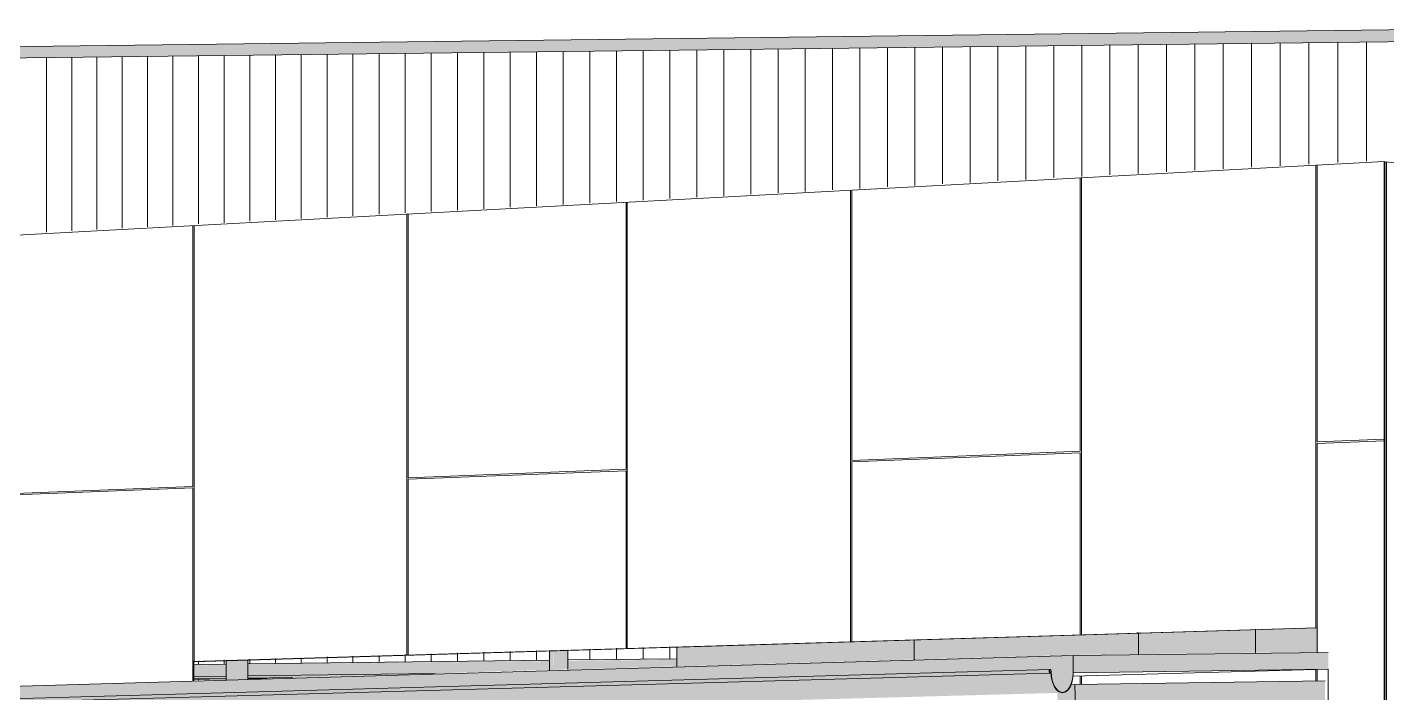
# Model space of a CAD drawing. Header units: inches. Extents: x 31156 to 31160, y -65 to 66.
# Drawn here: x 31156.1164 to 31156.2428, y 59.2147 to 59.2765 of the extents above; entities that cross this region are included whole.
import ezdxf

# ---------------------------------------------------------------- set-up
doc = ezdxf.new("R2010")
doc.units = ezdxf.units.IN
doc.header["$MEASUREMENT"] = 0
for name, color, linetype, lineweight in [('A-ROOF', 132, 'Continuous', 13), ('A-ROOF-OTLN', 132, 'Continuous', 9), ('A-WALL-PATT', 111, 'Continuous', 13), ('L-SITE-WALL', 31, 'Continuous', 13), ('M-EQPM', 50, 'Continuous', 9), ('S-BEAM', 12, 'Continuous', 9), ('S-COLS', 52, 'Continuous', 9)]:
    doc.layers.add(name, color=color, linetype=linetype, lineweight=lineweight)

# ---------------------------------------------------------------- blocks, each defined once
blk = doc.blocks.new('FP_3-Looking North East')
at = {"layer": 'A-WALL-PATT', "lineweight": 9}
for p, q in [((31156.22762, 59.26339), (31156.22762, 59.27499)), ((31156.23027, 59.26353), (31156.23027, 59.27502)), ((31156.23293, 59.26368), (31156.23293, 59.27505)), ((31156.2356, 59.26382), (31156.2356, 59.27509)), ((31156.23827, 59.26396), (31156.23827, 59.27512)), ((31156.24096, 59.26411), (31156.24096, 59.27515)), ((31156.12056, 59.25762), (31156.12056, 59.27375)), ((31156.1229, 59.25774), (31156.1229, 59.27378)), ((31156.12525, 59.25787), (31156.12525, 59.27381)), ((31156.12761, 59.258), (31156.12761, 59.27383)), ((31156.12997, 59.25812), (31156.12997, 59.27386)), ((31156.13234, 59.25827), (31156.13234, 59.27389)), ((31156.13472, 59.25838), (31156.13472, 59.27392)), ((31156.13711, 59.25851), (31156.13711, 59.27394)), ((31156.1395, 59.25864), (31156.1395, 59.27397)), ((31156.14189, 59.25877), (31156.14189, 59.274)), ((31156.1443, 59.2589), (31156.1443, 59.27403)), ((31156.14671, 59.25903), (31156.14671, 59.27406)), ((31156.14913, 59.25916), (31156.14913, 59.27408)), ((31156.15155, 59.25929), (31156.15155, 59.27411)), ((31156.15398, 59.25942), (31156.15398, 59.27414)), ((31156.15642, 59.25955), (31156.15642, 59.27417)), ((31156.15887, 59.25968), (31156.15887, 59.2742)), ((31156.16132, 59.25981), (31156.16132, 59.27423)), ((31156.16378, 59.25995), (31156.16378, 59.27425)), ((31156.16624, 59.26008), (31156.16624, 59.27428)), ((31156.16872, 59.26021), (31156.16872, 59.27431)), ((31156.1712, 59.26035), (31156.1712, 59.27434)), ((31156.17369, 59.26048), (31156.17369, 59.27437)), ((31156.17618, 59.26062), (31156.17618, 59.2744)), ((31156.17868, 59.26075), (31156.17868, 59.27443)), ((31156.18119, 59.26089), (31156.18119, 59.27446)), ((31156.18371, 59.26102), (31156.18371, 59.27448)), ((31156.18623, 59.26116), (31156.18623, 59.27451)), ((31156.18876, 59.26129), (31156.18876, 59.27454)), ((31156.1913, 59.26143), (31156.1913, 59.27457)), ((31156.19385, 59.26157), (31156.19384, 59.2746)), ((31156.1964, 59.26171), (31156.1964, 59.27463)), ((31156.19896, 59.26184), (31156.19896, 59.27466)), ((31156.20153, 59.26198), (31156.20153, 59.27469)), ((31156.2041, 59.26212), (31156.2041, 59.27472)), ((31156.20668, 59.26226), (31156.20668, 59.27475)), ((31156.20927, 59.2624), (31156.20927, 59.27478)), ((31156.21187, 59.26254), (31156.21187, 59.27481)), ((31156.21448, 59.26268), (31156.21448, 59.27484)), ((31156.21709, 59.26282), (31156.21709, 59.27487)), ((31156.21971, 59.26296), (31156.21971, 59.2749)), ((31156.22234, 59.26311), (31156.22234, 59.27493)), ((31156.22498, 59.26325), (31156.22498, 59.27496)), ((31156.11822, 59.25749), (31156.11822, 59.27373)), ((31156.14671, 59.21753), (31156.14671, 59.21811)), ((31156.14913, 59.21756), (31156.14913, 59.21818)), ((31156.15155, 59.21759), (31156.15155, 59.21825)), ((31156.15398, 59.21762), (31156.15398, 59.21833)), ((31156.15642, 59.21764), (31156.15642, 59.2184)), ((31156.15887, 59.21767), (31156.15887, 59.21847)), ((31156.16132, 59.21771), (31156.16132, 59.21855)), ((31156.16378, 59.21774), (31156.16378, 59.21862)), ((31156.16872, 59.21779), (31156.16872, 59.21877)), ((31156.1712, 59.21782), (31156.1712, 59.21885)), ((31156.17369, 59.21785), (31156.17369, 59.21892)), ((31156.17618, 59.21788), (31156.17618, 59.21899)), ((31156.13234, 59.21737), (31156.13234, 59.21768)), ((31156.13472, 59.21739), (31156.13472, 59.21775)), ((31156.13711, 59.21745), (31156.13711, 59.21782)), ((31156.1395, 59.21745), (31156.1395, 59.21789)), ((31156.14189, 59.21748), (31156.14189, 59.21796)), ((31156.1443, 59.2175), (31156.1443, 59.21804)), ((31156.13234, 59.21589), (31156.13234, 59.21599)), ((31156.13472, 59.21596), (31156.13472, 59.21602))]:
    blk.add_line(p, q, dxfattribs=at)
blk = doc.blocks.new('FP_5-Looking North East')
at = {"layer": 'A-WALL-PATT', "lineweight": 9}
for p, q in [((31156.23624, 59.2158), (31156.23624, 59.21687)), ((31156.23635, 59.2158), (31156.23635, 59.21688)), ((31156.21434, 59.21547), (31156.21434, 59.21626)), ((31156.21445, 59.21548), (31156.21445, 59.21627))]:
    blk.add_line(p, q, dxfattribs=at)
blk = doc.blocks.new('FP_16-Looking North East')
at = {"layer": 'A-WALL-PATT', "lineweight": 9}
for p, q in [((31156.23624, 59.22073), (31156.23624, 59.26372)), ((31156.23635, 59.23801), (31156.23635, 59.26373)), ((31156.21434, 59.23714), (31156.21434, 59.26254)), ((31156.21445, 59.22008), (31156.21445, 59.26255)), ((31156.19297, 59.21943), (31156.19297, 59.26139)), ((31156.19308, 59.2363), (31156.19308, 59.26139)), ((31156.1721, 59.23547), (31156.1721, 59.26026)), ((31156.17221, 59.21881), (31156.17221, 59.26027)), ((31156.15173, 59.21819), (31156.15173, 59.25917)), ((31156.15183, 59.23466), (31156.15183, 59.25917)), ((31156.13182, 59.23387), (31156.13182, 59.25809)), ((31156.13193, 59.2176), (31156.13193, 59.2581)), ((31156.21434, 59.23714), (31156.19308, 59.2363)), ((31156.24258, 59.23826), (31156.23635, 59.23801)), ((31156.23635, 59.23788), (31156.24258, 59.23812)), ((31156.23635, 59.22073), (31156.23635, 59.23788)), ((31156.19308, 59.23617), (31156.21434, 59.23701)), ((31156.19308, 59.21944), (31156.19308, 59.23617)), ((31156.21434, 59.22007), (31156.21434, 59.23701)), ((31156.1721, 59.23547), (31156.15183, 59.23466)), ((31156.15183, 59.23454), (31156.1721, 59.23534)), ((31156.1721, 59.21881), (31156.1721, 59.23534)), ((31156.13182, 59.23387), (31156.11247, 59.2331)), ((31156.11247, 59.23298), (31156.13182, 59.23374)), ((31156.13182, 59.2176), (31156.13182, 59.23374)), ((31156.15183, 59.2182), (31156.15183, 59.23454))]:
    blk.add_line(p, q, dxfattribs=at)

msp = doc.modelspace()

# ---------------------------------------------------------------- hatches: boundary and pattern name
at = {"layer": 'A-ROOF', "lineweight": 5}
for points in [[(31155.90203, 59.27122), (31156.26338, 59.27541), (31156.26338, 59.27655), (31155.90203, 59.27213)], [(31156.10478, 59.21386), (31156.21149, 59.21687), (31156.21152, 59.21685), (31156.21157, 59.21682), (31156.21161, 59.21674), (31156.21164, 59.21652), (31156.21368, 59.21657), (31156.21368, 59.21816), (31156.10478, 59.21501), (31156.10478, 59.21402)], [(31156.21368, 59.21657), (31156.23739, 59.21691), (31156.23739, 59.21845), (31156.21368, 59.21816), (31156.21368, 59.21736)]]:
    msp.add_hatch(color=256, dxfattribs=at).paths.add_polyline_path(points, flags=0)
at = {"layer": 'A-ROOF-OTLN', "lineweight": 5}
for points in [[(31156.1025, 59.21348), (31156.2115, 59.21655), (31156.21145, 59.21664), (31156.21145, 59.21677), (31156.21149, 59.21686), (31156.21154, 59.21688), (31156.10244, 59.21378), (31156.10239, 59.2137), (31156.1024, 59.21358), (31156.10245, 59.21349), (31156.10248, 59.21348)], [(31156.10253, 59.21373), (31156.21146, 59.2168), (31156.21146, 59.2167), (31156.21161, 59.21671), (31156.21157, 59.21682), (31156.10253, 59.21374)], [(31156.10367, 59.21176), (31156.21264, 59.2147), (31156.21238, 59.21479), (31156.21213, 59.21499), (31156.21191, 59.21532), (31156.21175, 59.21573), (31156.21164, 59.2162), (31156.21161, 59.21671), (31156.21145, 59.21669), (31156.21149, 59.21656), (31156.21147, 59.21655), (31156.10258, 59.21349), (31156.1026, 59.21316), (31156.10277, 59.21258), (31156.10289, 59.21233), (31156.10312, 59.21203), (31156.10339, 59.21183)], [(31156.21264, 59.21474), (31156.21291, 59.21479), (31156.2132, 59.21502), (31156.2134, 59.21534), (31156.21355, 59.21574), (31156.21363, 59.21609), (31156.21366, 59.21658), (31156.21164, 59.21652), (31156.2117, 59.21603), (31156.21183, 59.21559), (31156.21201, 59.21521), (31156.21221, 59.21496), (31156.21238, 59.21482), (31156.21252, 59.21478)], [(31156.21264, 59.2147), (31156.21291, 59.21475), (31156.21318, 59.21496), (31156.21338, 59.21522), (31156.21354, 59.21562), (31156.21364, 59.21608), (31156.21363, 59.21609), (31156.21352, 59.21563), (31156.21336, 59.21525), (31156.21315, 59.21496), (31156.21291, 59.21479), (31156.21264, 59.21474), (31156.21238, 59.21482), (31156.21214, 59.21502), (31156.21192, 59.21534), (31156.21176, 59.21575), (31156.21166, 59.21621), (31156.21164, 59.2162), (31156.21176, 59.21569), (31156.21191, 59.21532), (31156.21216, 59.21496), (31156.21238, 59.21479)]]:
    msp.add_hatch(color=256, dxfattribs=at).paths.add_polyline_path(points, flags=0)
at = {"layer": 'L-SITE-WALL', "lineweight": 5}
for points in [[(31156.23763, 59.21217), (31156.24282, 59.21232), (31156.24282, 59.26403), (31156.24265, 59.26402), (31156.24265, 59.21231), (31156.23763, 59.21218)], [(31156.24265, 59.21231), (31156.24265, 59.26405), (31156.24258, 59.26406), (31156.24258, 59.21232)], [(31156.13182, 59.21581), (31156.1319, 59.21581), (31156.1319, 59.21759), (31156.13182, 59.21759), (31156.13182, 59.21738)]]:
    msp.add_hatch(color=256, dxfattribs=at).paths.add_polyline_path(points, flags=0)
at = {"layer": 'M-EQPM', "lineweight": 5}
for points in [[(31156.23064, 59.21843), (31156.23644, 59.21849), (31156.23644, 59.22079), (31156.23064, 59.22061), (31156.23064, 59.21982)], [(31156.17682, 59.21715), (31156.19888, 59.21779), (31156.19888, 59.21964), (31156.17682, 59.21898), (31156.17682, 59.21742)], [(31156.19888, 59.21779), (31156.21374, 59.21822), (31156.21974, 59.2183), (31156.21974, 59.22028), (31156.19888, 59.21964), (31156.19888, 59.21822)], [(31156.21974, 59.22026), (31156.21974, 59.22028), (31156.21958, 59.22027)], [(31156.21974, 59.2183), (31156.23064, 59.21843), (31156.23064, 59.22061), (31156.21974, 59.22027), (31156.21974, 59.21982)]]:
    msp.add_hatch(color=256, dxfattribs=at).paths.add_polyline_path(points, flags=0)
at = {"layer": 'S-BEAM', "lineweight": 5}
h = msp.add_hatch(color=256, dxfattribs=at)
h.paths.add_polyline_path([(31156.13188, 59.21725), (31156.13489, 59.21731), (31156.13489, 59.21737), (31156.13188, 59.21731), (31156.13188, 59.21728)], flags=0)
h.paths.add_polyline_path([(31156.1369, 59.21731), (31156.165, 59.21766), (31156.165, 59.21773), (31156.1369, 59.21737), (31156.1369, 59.21733)], flags=0)
h.paths.add_polyline_path([(31156.1667, 59.21767), (31156.17683, 59.2178), (31156.17683, 59.21787), (31156.1667, 59.21772), (31156.1667, 59.21768)], flags=0)
h = msp.add_hatch(color=256, dxfattribs=at)
h.paths.add_polyline_path([(31156.13188, 59.2162), (31156.13489, 59.21624), (31156.13489, 59.21729), (31156.13188, 59.21725)], flags=0)
h.paths.add_polyline_path([(31156.1369, 59.21627), (31156.15497, 59.21652), (31156.165, 59.21684), (31156.165, 59.21765), (31156.1369, 59.21731)], flags=0)
h.paths.add_polyline_path([(31156.1667, 59.21686), (31156.17683, 59.21716), (31156.17683, 59.21779), (31156.1667, 59.21764), (31156.1667, 59.21687)], flags=0)
h = msp.add_hatch(color=256, dxfattribs=at)
h.paths.add_polyline_path([(31156.13188, 59.21599), (31156.13489, 59.21603), (31156.13489, 59.21624), (31156.13188, 59.2162)], flags=0)
h.paths.add_polyline_path([(31156.1369, 59.21605), (31156.14185, 59.21613), (31156.15435, 59.2165), (31156.1369, 59.21627)], flags=0)
h = msp.add_hatch(color=256, dxfattribs=at)
h.paths.add_polyline_path([(31156.13188, 59.21595), (31156.13489, 59.21599), (31156.13489, 59.21603), (31156.13188, 59.21599)], flags=0)
h.paths.add_polyline_path([(31156.1369, 59.21602), (31156.13869, 59.21604), (31156.14101, 59.21611), (31156.1369, 59.21605)], flags=0)
msp.add_hatch(color=256, dxfattribs=at).paths.add_polyline_path([(31156.21392, 59.21145), (31156.23668, 59.21192), (31156.23668, 59.21207), (31156.23741, 59.21209), (31156.23739, 59.21216), (31156.2371, 59.21219), (31156.2371, 59.21582), (31156.21383, 59.21546), (31156.21389, 59.21257)], flags=0)
at = {"layer": 'S-BEAM'}
msp.add_hatch(color=256, dxfattribs=at).paths.add_polyline_path([(31156.21228, 59.21141), (31156.21392, 59.21145), (31156.21383, 59.21546), (31156.21347, 59.21545), (31156.21332, 59.21515), (31156.2131, 59.21488), (31156.21284, 59.21474), (31156.21264, 59.2147), (31156.21221, 59.21469), (31156.21225, 59.21257)], flags=0)
at = {"layer": 'S-COLS', "lineweight": 5}
for points in [[(31156.165, 59.21681), (31156.16536, 59.21684), (31156.16534, 59.21864), (31156.165, 59.21863), (31156.165, 59.21684)], [(31156.16536, 59.21682), (31156.1667, 59.21689), (31156.16667, 59.21868), (31156.16536, 59.21864), (31156.16536, 59.21684)], [(31156.13491, 59.2159), (31156.13532, 59.21591), (31156.13532, 59.2177), (31156.13491, 59.21768), (31156.13491, 59.21738)], [(31156.13532, 59.21591), (31156.13691, 59.21596), (31156.13691, 59.21775), (31156.13532, 59.2177), (31156.13532, 59.21738)]]:
    msp.add_hatch(color=256, dxfattribs=at).paths.add_polyline_path(points, flags=0)

# ---------------------------------------------------------------- linework, layer by layer
at = {"layer": 'A-ROOF'}
for p, q in [((31155.90203, 59.27213), (31156.26338, 59.27655)), ((31156.26338, 59.27541), (31155.90203, 59.27122)), ((31156.10478, 59.21501), (31156.21368, 59.21816)), ((31156.21368, 59.21816), (31156.23739, 59.21845)), ((31156.21368, 59.21816), (31156.21368, 59.21657)), ((31156.23739, 59.21691), (31156.21368, 59.21657))]:
    msp.add_line(p, q, dxfattribs=at)
at = {"layer": 'A-ROOF-OTLN'}
for p, q in [((31156.10248, 59.2138), (31156.21153, 59.21688)), ((31156.21154, 59.21654), (31156.10249, 59.21348)), ((31156.21158, 59.2166), (31156.21147, 59.2166)), ((31156.21159, 59.21657), (31156.21154, 59.21657)), ((31156.21159, 59.21657), (31156.21158, 59.2166)), ((31156.21368, 59.21657), (31156.21366, 59.21658))]:
    msp.add_line(p, q, dxfattribs=at)
for points in [[(31156.21163, 59.21671, 0), (31156.21162, 59.21675, 0), (31156.21161, 59.21679, 0), (31156.2116, 59.21682, 0), (31156.21158, 59.21685, 0), (31156.21156, 59.21687, 0), (31156.21154, 59.21688, 0), (31156.21152, 59.21688, 0), (31156.21149, 59.21686, 0), (31156.21147, 59.21684, 0), (31156.21146, 59.21681, 0), (31156.21145, 59.21677, 0), (31156.21144, 59.21673, 0), (31156.21145, 59.21669, 0), (31156.21145, 59.21664, 0), (31156.21147, 59.21661, 0), (31156.21148, 59.21658, 0), (31156.2115, 59.21655, 0), (31156.21153, 59.21654, 0), (31156.21155, 59.21654, 0), (31156.21157, 59.21655, 0), (31156.21159, 59.21657, 0)], [(31156.21158, 59.2166, 0), (31156.21156, 59.21658, 0), (31156.21154, 59.21658, 0), (31156.21153, 59.21658, 0), (31156.21151, 59.21659, 0), (31156.21149, 59.21661, 0), (31156.21148, 59.21663, 0), (31156.21147, 59.21666, 0), (31156.21146, 59.21669, 0), (31156.21146, 59.21673, 0), (31156.21147, 59.21676, 0), (31156.21148, 59.21679, 0), (31156.21149, 59.21682, 0), (31156.2115, 59.21683, 0), (31156.21152, 59.21684, 0), (31156.21154, 59.21685, 0), (31156.21156, 59.21684, 0), (31156.21157, 59.21682, 0), (31156.21159, 59.2168, 0), (31156.2116, 59.21677, 0), (31156.2116, 59.21674, 0), (31156.21161, 59.21671, 0)], [(31156.21161, 59.21671, 0), (31156.21164, 59.2162, 0), (31156.21175, 59.21573, 0), (31156.21191, 59.21532, 0), (31156.21213, 59.21499, 0), (31156.21238, 59.21479, 0), (31156.21264, 59.2147, 0), (31156.21291, 59.21475, 0), (31156.21316, 59.21493, 0), (31156.21338, 59.21522, 0), (31156.21354, 59.21562, 0), (31156.21364, 59.21608, 0), (31156.21368, 59.21657, 0)], [(31156.21366, 59.21658, 0), (31156.21363, 59.21609, 0), (31156.21352, 59.21563, 0), (31156.21336, 59.21525, 0), (31156.21315, 59.21496, 0), (31156.21291, 59.21479, 0), (31156.21264, 59.21474, 0), (31156.21238, 59.21482, 0), (31156.21214, 59.21502, 0), (31156.21192, 59.21534, 0), (31156.21176, 59.21574, 0), (31156.21166, 59.21621, 0), (31156.21163, 59.21671, 0)]]:
    msp.add_polyline3d(points, dxfattribs=at)
at = {"layer": 'L-SITE-WALL'}
for p, q in [((31156.24258, 59.26406), (31156.0516, 59.25377)), ((31156.24258, 59.21232), (31156.24258, 59.26406)), ((31156.24265, 59.26405), (31156.24258, 59.26406)), ((31156.24265, 59.26405), (31156.24265, 59.21231)), ((31156.24282, 59.26403), (31156.24265, 59.26402)), ((31156.40516, 59.24297), (31156.24282, 59.26403)), ((31156.24282, 59.26403), (31156.24282, 59.2123)), ((31156.13182, 59.2176), (31156.23635, 59.22073)), ((31156.23636, 59.22073), (31156.1319, 59.21759)), ((31156.23635, 59.22073), (31156.23635, 59.21844)), ((31156.13182, 59.21581), (31156.13182, 59.2176)), ((31156.1319, 59.21759), (31156.13182, 59.2176)), ((31156.1319, 59.21759), (31156.1319, 59.21581)), ((31156.23739, 59.21691), (31156.21366, 59.21625)), ((31156.23635, 59.21688), (31156.23635, 59.2158)), ((31156.23739, 59.21219), (31156.23739, 59.21691))]:
    msp.add_line(p, q, dxfattribs=at)
at = {"layer": 'M-EQPM'}
for p, q in [((31156.19888, 59.21964), (31156.19888, 59.21779)), ((31156.21974, 59.22026), (31156.21958, 59.22027)), ((31156.21974, 59.2183), (31156.21974, 59.22028)), ((31156.23064, 59.22061), (31156.23064, 59.21843)), ((31156.17682, 59.21715), (31156.17682, 59.21898))]:
    msp.add_line(p, q, dxfattribs=at)
at = {"layer": 'S-BEAM'}
for p, q in [((31156.13188, 59.21733), (31156.13489, 59.21737)), ((31156.1369, 59.21739), (31156.165, 59.21773)), ((31156.1667, 59.21775), (31156.17683, 59.21787)), ((31156.13188, 59.2162), (31156.13489, 59.21624)), ((31156.13489, 59.21603), (31156.13188, 59.21599)), ((31156.13489, 59.21599), (31156.13188, 59.21595)), ((31156.13689, 59.21627), (31156.15435, 59.2165)), ((31156.14113, 59.21611), (31156.13689, 59.21605)), ((31156.13869, 59.21604), (31156.13689, 59.21602)), ((31156.21383, 59.21546), (31156.2371, 59.21582)), ((31156.21383, 59.21546), (31156.21347, 59.21545)), ((31156.21392, 59.21145), (31156.21383, 59.21546))]:
    msp.add_line(p, q, dxfattribs=at)
at = {"layer": 'S-COLS'}
for p, q in [((31156.16499, 59.21681), (31156.16499, 59.21863)), ((31156.1667, 59.21868), (31156.1667, 59.21686)), ((31156.13491, 59.2159), (31156.13491, 59.21768)), ((31156.13692, 59.21775), (31156.13692, 59.21596))]:
    msp.add_line(p, q, dxfattribs=at)

# ---------------------------------------------------------------- block references
at = {"layer": 'L-SITE-WALL', "lineweight": 9}
for name in ['FP_3-Looking North East', 'FP_16-Looking North East', 'FP_5-Looking North East']:
    msp.add_blockref(name, (0, 0), dxfattribs=at)

doc.saveas('drawing.dxf')
